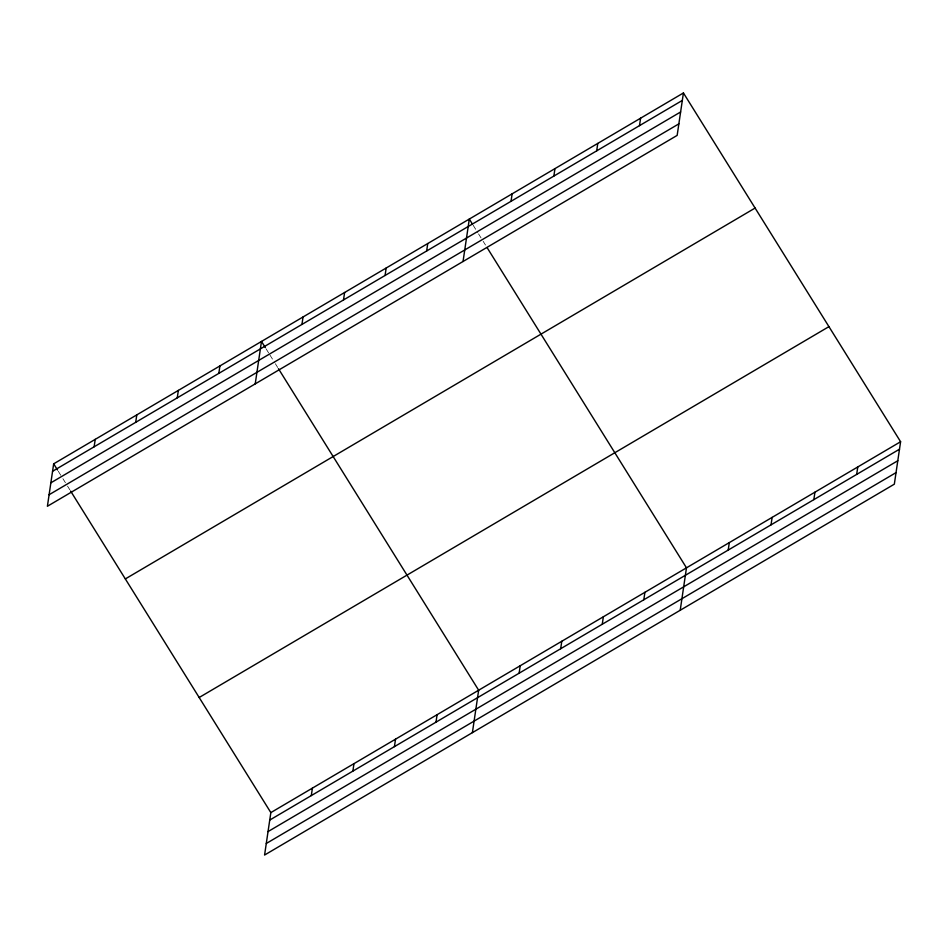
<?xml version="1.0" encoding="UTF-8"?>
<svg xmlns="http://www.w3.org/2000/svg" width="948" height="948" viewBox="0 0 948 948"><rect width="100%" height="100%" fill="white"/><g stroke="black" fill="none" stroke-linecap="round" stroke-linejoin="round"><path stroke-width="0.71" stroke-dasharray="4.74 3.56" d="M473.159 225.245L477.78 232.675M478.55 233.907L482.414 240.105M483.184 241.337L485.495 245.046M266.115 348.876L269.196 353.817M269.967 355.062L274.588 362.48M275.358 363.724L277.669 367.433M58.29 471.251L62.141 477.448M62.912 478.681L66.763 484.866M67.533 486.111L69.844 489.82"/><path stroke-width="1.42" d="M53.669 463.833L47.4 506.268L677.156 135.398L683.425 92.963L53.669 463.833L57.52 470.018M94.125 446.816L95.227 439.351M135.694 422.334L136.796 414.88M177.252 397.864L178.354 390.398M218.822 373.382L219.924 365.916M255.225 383.881L261.482 341.446L265.345 347.632M301.95 324.429L303.052 316.964M343.508 299.947L344.61 292.494M70.614 491.052L270.844 812.602L264.575 855.037L894.331 484.167L900.6 441.732L683.425 92.963M385.078 275.477L386.18 268.011M311.3 795.585L312.402 788.12M426.647 250.995L427.749 243.541M352.869 771.103L353.971 763.65M463.039 261.494L469.307 219.059L472.388 224.012M394.427 746.633L395.529 739.167M511.031 201.308L512.133 193.842M435.997 722.151L437.099 714.697M553.857 176.079L554.959 168.626M472.388 732.65L478.657 690.215L278.439 368.677M519.125 673.199L520.227 665.745M596.683 150.862L597.785 143.409M560.683 648.728L561.785 641.263M639.497 125.646L640.599 118.18M602.253 624.246L603.355 616.781M643.81 599.764L644.913 592.31M680.214 610.263L686.482 567.828L487.035 247.523M728.206 550.077L729.308 542.611M771.032 524.86L772.134 517.395M813.846 499.632L814.948 492.178M856.672 474.415L857.774 466.961M52.567 471.286L682.323 100.429M50.86 482.828L680.617 111.971M49.106 494.726L678.863 123.856M125.337 578.92L755.094 208.062M199.175 697.503L828.931 326.645M270.844 812.602L900.6 441.732M269.742 820.067L899.498 449.198M268.035 831.597L897.792 460.74M266.281 843.495L896.038 472.625"/></g></svg>
